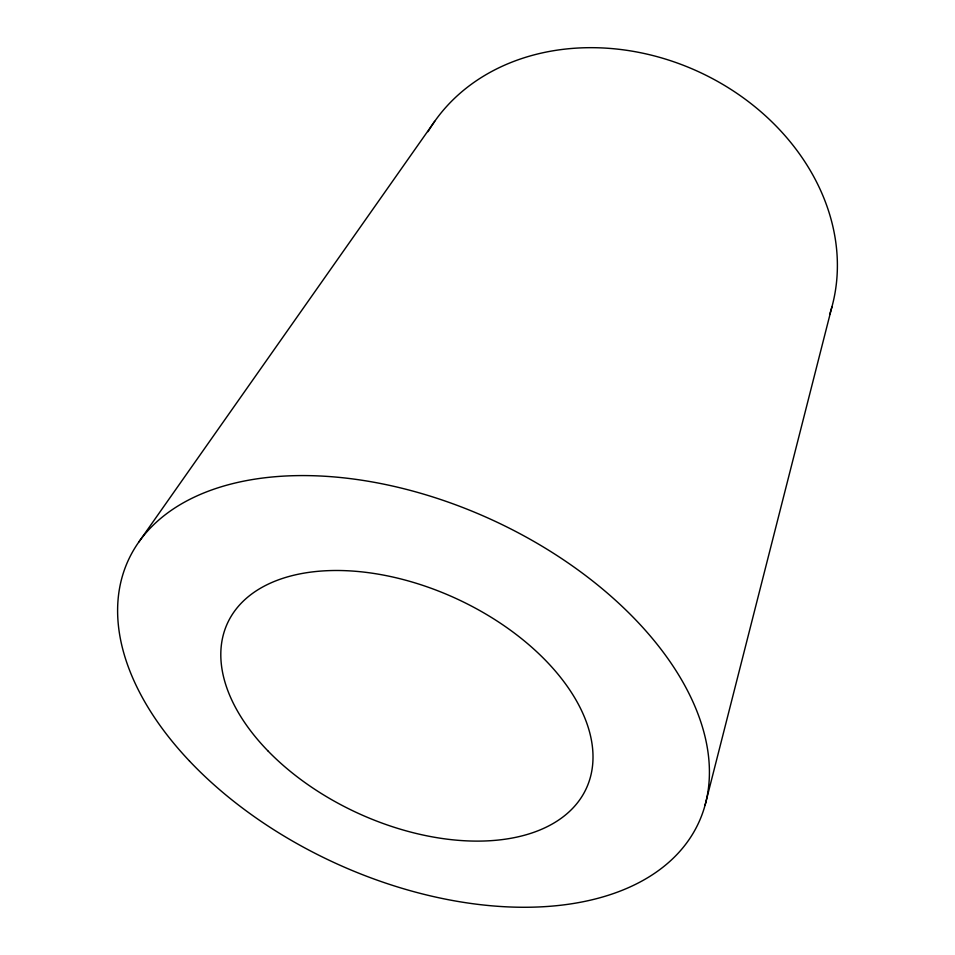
<?xml version="1.0" encoding="UTF-8"?>
<svg xmlns="http://www.w3.org/2000/svg" width="955" height="955" viewBox="0 0 955 955"><rect width="100%" height="100%" fill="white"/><g stroke="black" fill="none" stroke-linecap="round" stroke-linejoin="round"><path stroke-width="1.43" d="M705.041 805.292L831.972 306.686M138.762 542.106L434.692 121.345M428.019 131.671A221.512 182.93 24.7 0 1 697.628 71.291A221.512 182.93 24.7 0 1 829.62 314.541M189.496 761.051A313.932 188.672 24.7 0 0 692.948 833.548A313.932 188.672 24.7 0 0 358.101 479.673A313.932 188.672 24.7 0 0 189.496 761.051M267.734 750.702A197.53 118.026 24.7 0 0 583.493 793.903A197.53 118.026 24.7 0 0 369.478 572.809A197.53 118.026 24.7 0 0 267.734 750.702"/></g></svg>
